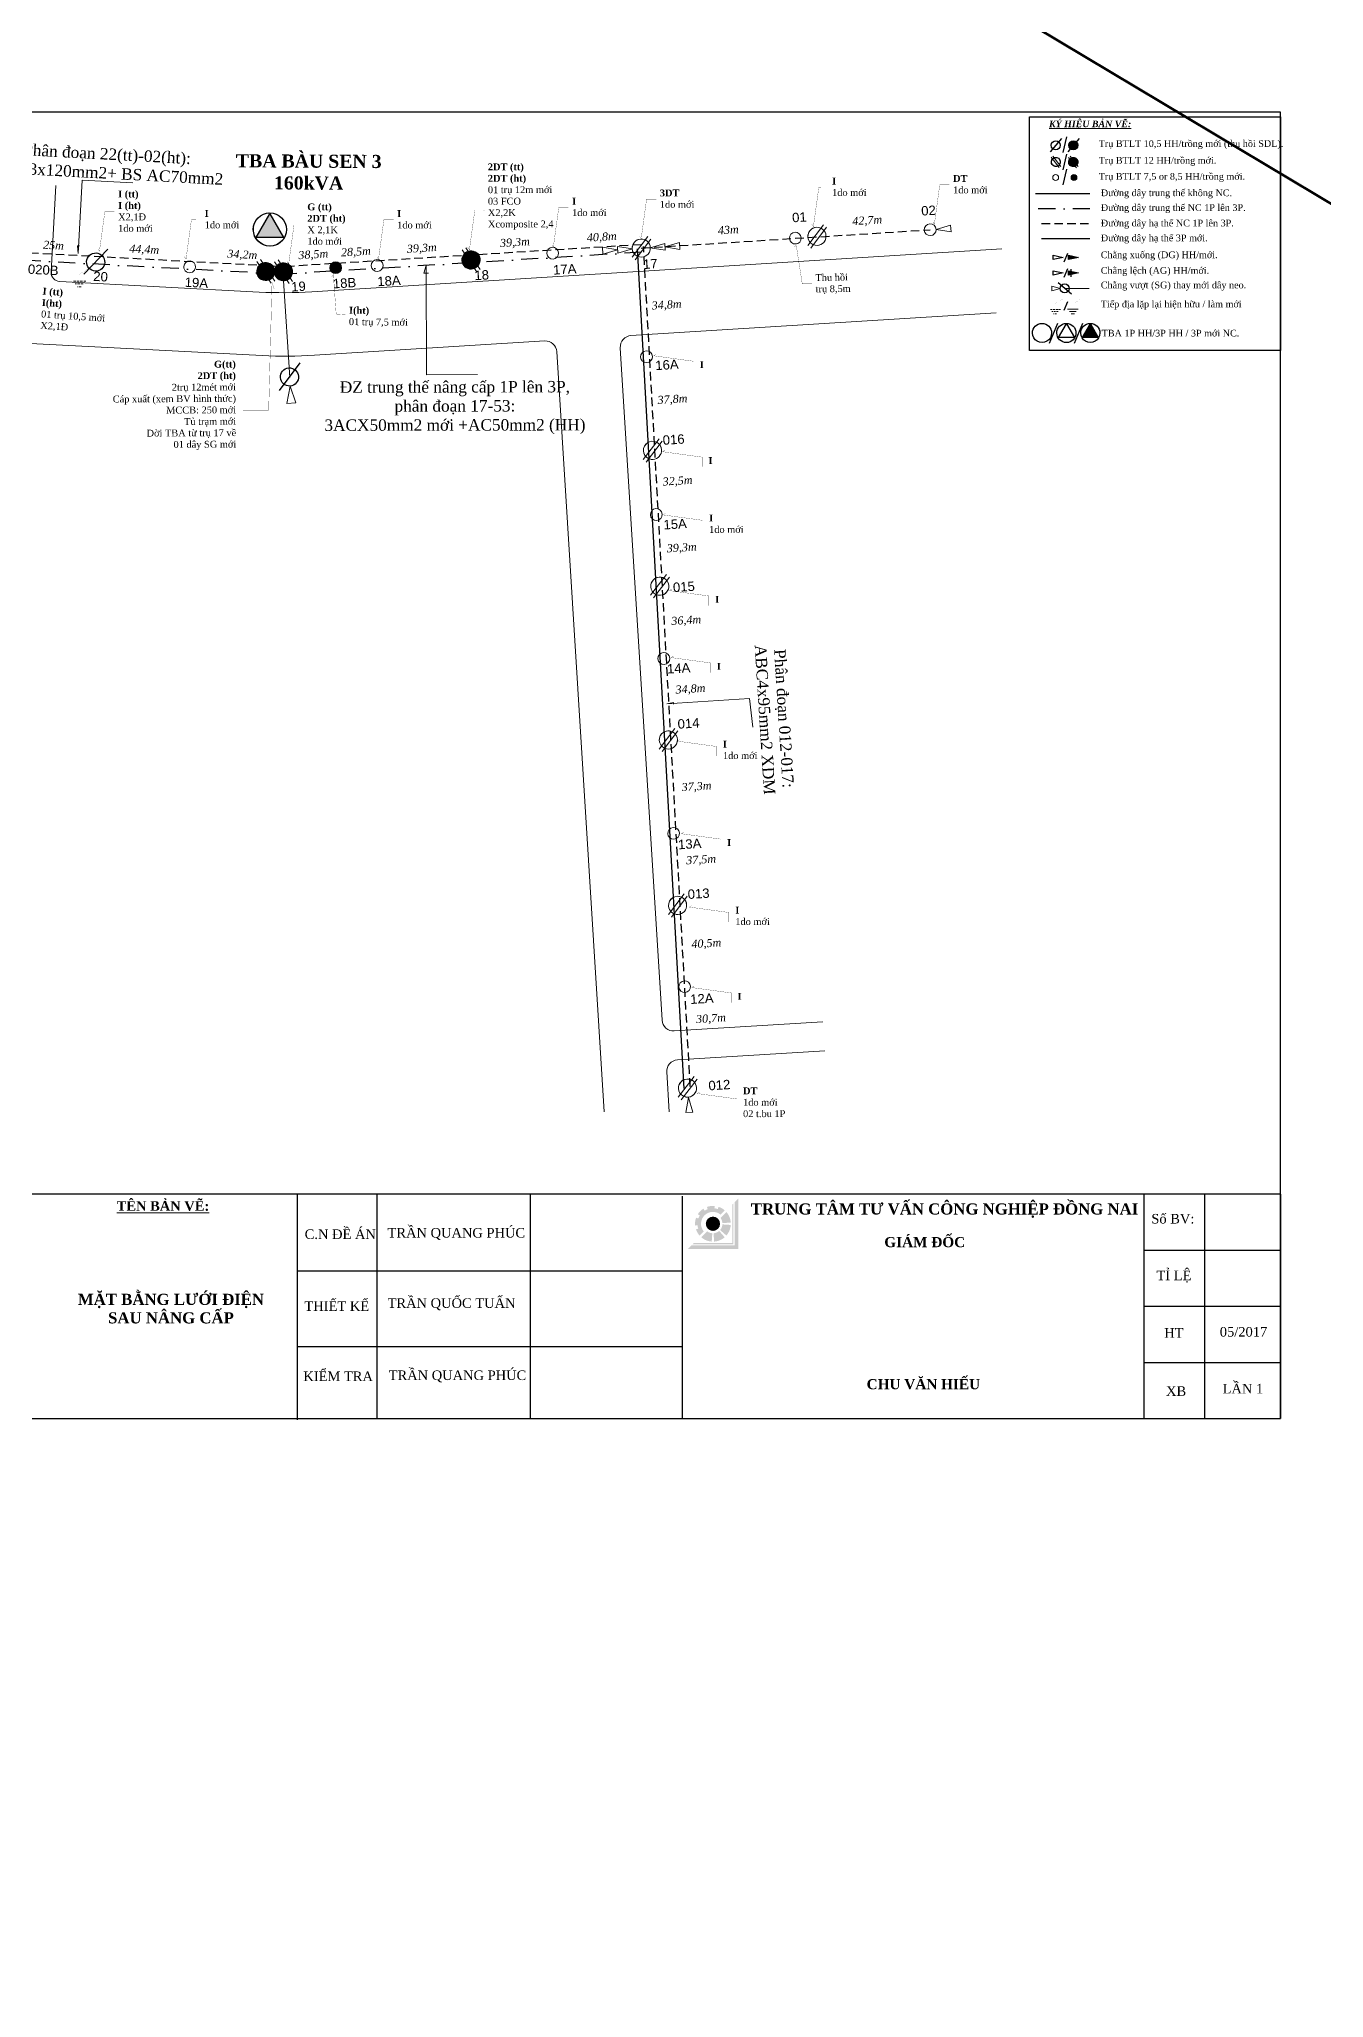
# Model space of a CAD drawing. Header units: metres. Extents: x 429925 to 893472, y 1245258 to 2552490.
# Drawn here: x 438397 to 438959, y 1259848 to 1260705 of the extents above; entities that cross this region are included whole.
import ezdxf

# ---------------------------------------------------------------- set-up
doc = ezdxf.new("R2010")
doc.units = ezdxf.units.M
doc.linetypes.add('DASHDOT', pattern=[1, 0.5, -0.25, 0, -0.25])
doc.linetypes.add('DASHED2', pattern=[0.375, 0.25, -0.125])
doc.layers.add('duong', color=2, linetype='Continuous', lineweight=15)
doc.layers.add('duong bao', color=3, linetype='Continuous', lineweight=13)
doc.layers.add('Khung ten', color=7, linetype='Continuous')
doc.layers.add('KHUNGBANVE', color=6, linetype='Continuous')
doc.styles.add('DAURAO', font='arial.ttf')
doc.styles.get("Standard").update_dxf_attribs({"font": 'arial.ttf'})
doc.styles.add('Unicode', font='times.ttf')
doc.linetypes.add('RAOKEM10', pattern='A,2.5,["x",DAURAO,S=0.75,R=0,X=0,Y=-0.252],2.5', length=5)

# ---------------------------------------------------------------- blocks, each defined once
blk = doc.blocks.new('A$C46BF4DDC')
at = {"color": 9, "linetype": 'Continuous'}
blk.add_line((9.91, 11.46), (0, 0), dxfattribs=at)
blk.add_lwpolyline([(0.89, 5.61, -1), (8.82, 5.61, -1)], format="xyb", close=True, dxfattribs=at)
blk = doc.blocks.new('A$C6542344A')
at = {"color": 9, "linetype": 'Continuous'}
for p, q in [((7.45, 9.82), (0, 1.2)), ((8.7, 8.62), (1.25, 0))]:
    blk.add_line(p, q, dxfattribs=at)
for points in [[(0.3, 4.92, -1), (8.24, 4.92, -1)], [(4.27, 0.95, -1), (4.27, 8.89, -1)]]:
    blk.add_lwpolyline(points, format="xyb", close=True, dxfattribs=at)
blk = doc.blocks.new('A$C7B825D87')
at = {"layer": 'duong bao', "color": 1, "linetype": 'DASHED2', "lineweight": 20, "ltscale": 4}
for p, q in [((1.21, 2.48), (7.13, 2.48)), ((2.41, 1.31), (5.91, 1.31)), ((3.34, 0), (4.99, 0))]:
    blk.add_line(p, q, dxfattribs=at)
at = {"layer": 'duong bao', "color": 1, "linetype": 'DASHED2', "lineweight": 20, "ltscale": 4, "const_width": 0.0325}
blk.add_lwpolyline([(0.01, 8.11), (4.17, 5.43), (4.17, 2.48)], dxfattribs=at)
blk = doc.blocks.new('A$C16F73B65')
at = {"layer": 'duong bao', "lineweight": 50, "ltscale": 2}
blk.add_hatch(color=2, dxfattribs=at).paths.add_polyline_path([(0, 2.58, 1), (5.16, 2.58, 1)])
at = {"color": 4, "linetype": 'Continuous', "lineweight": 18}
blk.add_lwpolyline([(0, 2.58, -1), (5.16, 2.58, -1)], format="xyb", close=True, dxfattribs=at)
blk = doc.blocks.new('A$C45A47B40')
at = {"layer": 'duong bao', "color": 1, "lineweight": 20, "ltscale": 4}
for p, q in [((1.2, 2.5), (7.1, 2.5)), ((2.4, 1.3), (5.9, 1.3)), ((3.3, 0), (5, 0))]:
    blk.add_line(p, q, dxfattribs=at)
at = {"layer": 'duong bao', "color": 1, "lineweight": 20, "ltscale": 4, "const_width": 0.0325}
blk.add_lwpolyline([(0, 8.1), (4.2, 5.4), (4.2, 2.5)], dxfattribs=at)

msp = doc.modelspace()

# ---------------------------------------------------------------- hatches: boundary and pattern name
at = {"layer": 'duong bao', "lineweight": 50, "ltscale": 2}
h = msp.add_hatch(color=256, dxfattribs=at)
edge = h.paths.add_edge_path()
edge.add_ellipse((438849.41, 1260658.3), major_axis=(1.4, 1.4), ratio=1, start_angle=364.08942, end_angle=494.94231)
edge.add_ellipse((438849.41, 1260658.3), major_axis=(1.4, 1.4), ratio=1, start_angle=134.94231, end_angle=184.08942)
edge.add_line((438848.11, 1260656.8), (438850.71, 1260659.8))
edge = h.paths.add_edge_path()
edge.add_ellipse((438849.41, 1260658.3), major_axis=(1.4, 1.4), ratio=1, start_angle=184.08942, end_angle=314.94231)
edge.add_ellipse((438849.41, 1260658.3), major_axis=(1.4, 1.4), ratio=1, start_angle=314.94231, end_angle=364.08942)
edge.add_line((438850.71, 1260659.8), (438848.11, 1260656.8))
h = msp.add_hatch(color=256, dxfattribs=at)
h.paths.add_polyline_path([(438841.42, 1260649.09, -1), (438842.19, 1260652.98, -1)], flags=17)
h.paths.add_polyline_path([(438842.19, 1260652.98, 1), (438841.42, 1260649.09, 1)], flags=17)
h = msp.add_hatch(color=256, dxfattribs=at)
edge = h.paths.add_edge_path()
edge.add_ellipse((438849.41, 1260650.98), major_axis=(1.4, 1.4), ratio=1, start_angle=364.08942, end_angle=494.94231)
edge.add_ellipse((438849.41, 1260650.98), major_axis=(1.4, 1.4), ratio=1, start_angle=134.94231, end_angle=184.08942)
edge.add_line((438848.11, 1260649.48), (438850.71, 1260652.48))
edge = h.paths.add_edge_path()
edge.add_ellipse((438849.41, 1260650.98), major_axis=(1.4, 1.4), ratio=1, start_angle=184.08942, end_angle=314.94231)
edge.add_ellipse((438849.41, 1260650.98), major_axis=(1.4, 1.4), ratio=1, start_angle=314.94231, end_angle=364.08942)
edge.add_line((438850.71, 1260652.48), (438848.11, 1260649.48))
h = msp.add_hatch(color=256, dxfattribs=at)
h.paths.add_polyline_path([(438849.02, 1260649.03, -1), (438849.79, 1260652.92, -1)], flags=17)
h.paths.add_polyline_path([(438849.79, 1260652.92, 1), (438849.02, 1260649.03, 1)], flags=17)
for points in [[(438849.79, 1260652.92, -1), (438849.02, 1260649.03, -1)], [(438498, 1260628.29), (438492.02, 1260617.93), (438503.98, 1260617.93)], [(438587.05, 1260612.03, -0.405111), (438589.83, 1260607.25, -0.007795), (438589.8, 1260607.13, -0.769843), (438582.13, 1260607.25, -0.575243)], [(438851.65, 1260609.29), (438847.26, 1260610.23), (438847.26, 1260608.34)], [(438497.23, 1260606.89, -0.405111), (438500.01, 1260602.11, -0.007795), (438499.98, 1260602, -0.769843), (438492.3, 1260602.11, -0.575243)], [(438504.98, 1260606.8, -0.405111), (438507.75, 1260602.02, -0.007795), (438507.72, 1260601.9, -0.769843), (438500.05, 1260602.02, -0.575243)], [(438856.89, 1260580.15), (438853.43, 1260574.16), (438860.35, 1260574.16)]]:
    msp.add_hatch(color=256, dxfattribs=at).paths.add_polyline_path(points)
h = msp.add_hatch(color=256, dxfattribs=at)
h.paths.add_polyline_path([(438851.65, 1260602.45), (438848.51, 1260603.13), (438848.51, 1260601.77)])
h.paths.add_polyline_path([(438848.51, 1260601.77), (438848.51, 1260603.13), (438847.26, 1260603.4), (438847.26, 1260601.5)])
at = {"layer": 'Khung ten'}
h = msp.add_hatch(color=160, dxfattribs=at)
h.paths.add_polyline_path([(438702.83, 1260197.56), (438701.27, 1260196), (438701.27, 1260177.02), (438682.28, 1260177.02), (438680.72, 1260175.45), (438702.83, 1260175.45)])
h.paths.add_polyline_path([(438700.75, 1260195.48), (438700.22, 1260194.96), (438700.22, 1260178.06), (438683.32, 1260178.06), (438682.8, 1260177.54), (438700.75, 1260177.54)], flags=17)
for color, points in [(160, [(438696.92, 1260192.39, 0.10032), (438694.22, 1260193.93), (438693.9, 1260192.94, 0.055263), (438692.44, 1260193.25), (438692.54, 1260194.29, 0.110865), (438689.14, 1260193.87), (438689.49, 1260192.89, 0.055263), (438688.15, 1260192.23), (438687.59, 1260193.11, 0.110865), (438685.17, 1260190.69), (438686.05, 1260190.13, 0.055263), (438685.39, 1260188.79), (438684.41, 1260189.14, 0.110865), (438683.99, 1260185.74), (438685.03, 1260185.85, 0.055263), (438685.34, 1260184.38), (438684.35, 1260184.06, 0.10032), (438685.89, 1260181.36), (438687.74, 1260183.21, -0.904534), (438695.07, 1260190.54)]), (1, [(438694.9, 1260186.51, 1), (438688.65, 1260186.51, 1)])]:
    msp.add_hatch(color=color, dxfattribs=at).paths.add_polyline_path(points)
h = msp.add_hatch(color=104, dxfattribs=at)
h.paths.add_polyline_path([(438697.66, 1260191.66), (438695.07, 1260189.06, -0.149436), (438695.93, 1260186.79), (438699.57, 1260187.03, 0.16445)])
h.paths.add_polyline_path([(438699.57, 1260185.99), (438695.93, 1260186.23, -0.16445), (438694.91, 1260183.76), (438697.66, 1260181.36, 0.16445)])
h.paths.add_polyline_path([(438696.92, 1260180.62), (438694.52, 1260183.37, -0.16445), (438692.05, 1260182.35), (438692.3, 1260178.71, 0.16445)])
h.paths.add_polyline_path([(438691.25, 1260178.71), (438691.5, 1260182.35, -0.149436), (438689.22, 1260183.21), (438686.63, 1260180.62, 0.16445)])

# ---------------------------------------------------------------- linework, layer by layer
at = {"color": 7, "linetype": 'Continuous'}
for p, q in [((438846.51, 1260662.01), (438844.88, 1260655.13)), ((438846.51, 1260654.46), (438844.88, 1260647.58)), ((438846.51, 1260647.89), (438844.88, 1260641.01)), ((438845.37, 1260607.39), (438846.96, 1260611.18)), ((438845.37, 1260600.55), (438846.96, 1260604.34)), ((438848.51, 1260600.74), (438848.51, 1260604.16)), ((438848.51, 1260600.74), (438848.51, 1260604.16)), ((438845.37, 1260586.19), (438846.96, 1260589.99)), ((438838.97, 1260571.79), (438842.61, 1260580.49)), ((438849.97, 1260571.79), (438853.61, 1260580.49))]:
    msp.add_line(p, q, dxfattribs=at)
at = {"color": 4, "linetype": 'Continuous', "lineweight": 18}
for p, q in [((438415.79, 1260643.1), (438438.07, 1260641.91)), ((438402.24, 1260602.92), (438404.25, 1260640.66)), ((438516.29, 1260594.21), (438818.12, 1260612.98)), ((438406.03, 1260598.72), (438493.34, 1260594.11)), ((438655.93, 1260575.06), (438815.66, 1260584.99)), ((438284.58, 1260577.3), (438494.64, 1260566.34)), ((438517.47, 1260566.45), (438618.19, 1260572.71)), ((438644.16, 1260235.46), (438623.49, 1260568.03)), ((438651.25, 1260569.76), (438669.54, 1260275.53)), ((438566.43, 1260557.93), (438588.74, 1260557.98)), ((438707.79, 1260416.24), (438709.18, 1260403.81)), ((438674.84, 1260270.85), (438739.88, 1260274.89)), ((438676.26, 1260258.21), (438740.67, 1260262.21)), ((438672.67, 1260235.46), (438671.58, 1260252.91))]:
    msp.add_line(p, q, dxfattribs=at)
at = {"color": 1, "lineweight": 30, "ltscale": 15}
for p, q in [((438856.68, 1260637.04), (438832.85, 1260637.04)), ((438679.2, 1260245.63), (438658.74, 1260613.08))]:
    msp.add_line(p, q, dxfattribs=at)
at = {"color": 1, "linetype": 'DASHDOT', "lineweight": 30, "ltscale": 15}
for p, q in [((438856.68, 1260630.58), (438832.85, 1260630.58)), ((438503.32, 1260601.92), (438211.38, 1260617.65)), ((438660.53, 1260611.54), (438507.7, 1260602.14))]:
    msp.add_line(p, q, dxfattribs=at)
at = {"color": 5, "linetype": 'DASHED2', "lineweight": 30, "ltscale": 15}
for p, q in [((438503.49, 1260605.21), (438263.44, 1260618.15)), ((438660.41, 1260613.34), (438786.79, 1260621.37)), ((438835.51, 1260624.07), (438856.71, 1260624.07)), ((438660.33, 1260614.83), (438505.66, 1260605.31)), ((438681.86, 1260246.51), (438661.41, 1260613.97))]:
    msp.add_line(p, q, dxfattribs=at)
at = {"color": 9, "linetype": 'Continuous'}
msp.add_lwpolyline([(438127.23, 1260101.28), (438940.03, 1260101.28), (438940.03, 1260672.78), (438127.23, 1260672.78)], close=True, dxfattribs=at)
at = {"color": 7, "linetype": 'Continuous'}
for points in [[(438830.32, 1260670.71), (438940.03, 1260670.71), (438940.03, 1260568.56), (438830.32, 1260568.56)], [(438492.02, 1260617.93), (438498, 1260628.29), (438503.98, 1260617.93)], [(438492.02, 1260617.93), (438498, 1260628.29), (438503.98, 1260617.93)], [(438492.02, 1260617.93), (438498, 1260628.29), (438503.98, 1260617.93)], [(438840.61, 1260610.23), (438845, 1260609.29), (438840.61, 1260608.34)], [(438847.26, 1260610.23), (438851.65, 1260609.29), (438847.26, 1260608.34)], [(438847.26, 1260610.23), (438851.65, 1260609.29), (438847.26, 1260608.34)], [(438840.61, 1260603.4), (438845, 1260602.45), (438840.61, 1260601.5)], [(438847.26, 1260603.4), (438851.65, 1260602.45), (438847.26, 1260601.5)], [(438847.26, 1260603.4), (438851.65, 1260602.45), (438847.26, 1260601.5)], [(438842.96, 1260574.16), (438846.42, 1260580.15), (438849.88, 1260574.16)], [(438853.43, 1260574.16), (438856.89, 1260580.15), (438860.35, 1260574.16)], [(438853.43, 1260574.16), (438856.89, 1260580.15), (438860.35, 1260574.16)], [(438853.43, 1260574.16), (438856.89, 1260580.15), (438860.35, 1260574.16)]]:
    msp.add_lwpolyline(points, close=True, dxfattribs=at)
at = {"color": 9, "linetype": 'Continuous'}
for points in [[(438841.42, 1260649.09, -1), (438842.19, 1260652.98, -1)], [(438843.75, 1260650.65, -1), (438839.86, 1260651.42, -1)], [(438849.02, 1260649.03, -1), (438849.79, 1260652.92, -1)], [(438851.35, 1260650.59, -1), (438847.46, 1260651.36, -1)]]:
    msp.add_lwpolyline(points, format="xyb", close=True, dxfattribs=at)
at = {"color": 4, "linetype": 'Continuous', "lineweight": 18}
for points in [[(438414.64, 1260614.29), (438413.76, 1260614.33), (438414.09, 1260611.02), (438415.79, 1260643.1)], [(438789.36, 1260621.53), (438795.77, 1260623.42), (438795.95, 1260620.44), (438789.36, 1260621.53)], [(438650.07, 1260612.59), (438643.48, 1260613.68), (438643.66, 1260610.7), (438650.07, 1260612.59)], [(438656.56, 1260613), (438649.97, 1260614.08), (438650.16, 1260611.1), (438656.56, 1260613)], [(438664.28, 1260613.47), (438670.68, 1260615.37), (438670.87, 1260612.39), (438664.28, 1260613.47)], [(438670.78, 1260613.88), (438677.18, 1260615.77), (438677.36, 1260612.79), (438670.78, 1260613.88)], [(438567.33, 1260602.35), (438565.27, 1260602.36), (438566.36, 1260605.75), (438566.43, 1260557.93)], [(438674.53, 1260413.84), (438674.5, 1260414.61), (438671.55, 1260413.99), (438707.79, 1260416.24)], [(438681.02, 1260241.81), (438682.92, 1260235.4), (438679.93, 1260235.22), (438681.02, 1260241.81)]]:
    msp.add_lwpolyline(points, dxfattribs=at)
for points in [[(438840.4, 1260644.21, -1), (438842.98, 1260644.21, -1)], [(438490.73, 1260620.99, -1), (438505.21, 1260621.94, -1)], [(438725.27, 1260617.54, -1), (438730.41, 1260617.86, -1)], [(438784.21, 1260621.21, -1), (438789.36, 1260621.53, -1)], [(438542.3, 1260605.57, -1), (438547.45, 1260605.89, -1)], [(438581.92, 1260607.84, -1), (438589.84, 1260608.33, -1)], [(438619.08, 1260610.94, -1), (438624.23, 1260611.26, -1)], [(438460.31, 1260605.3, -1), (438465.46, 1260605.02, -1)], [(438660.12, 1260565.65, -1), (438665.27, 1260565.97, -1)], [(438664.41, 1260496.65, -1), (438669.56, 1260496.97, -1)], [(438667.73, 1260433.63, -1), (438672.88, 1260433.95, -1)], [(438671.99, 1260357.15, -1), (438677.14, 1260357.47, -1)], [(438676.83, 1260290.06, -1), (438681.98, 1260290.38, -1)]]:
    msp.add_lwpolyline(points, format="xyb", close=True, dxfattribs=at)
at = {"color": 7, "linetype": 'Continuous'}
for points in [[(438490.72, 1260621.44, -1), (438505.22, 1260621.49, -1)], [(438490.72, 1260621.44, -1), (438505.22, 1260621.49, -1)], [(438831.56, 1260576.19, -1), (438839.95, 1260576.22, -1)], [(438842.21, 1260576.19, -1), (438850.6, 1260576.22, -1)], [(438852.68, 1260576.19, -1), (438861.07, 1260576.22, -1)], [(438852.68, 1260576.19, -1), (438861.07, 1260576.22, -1)], [(438852.68, 1260576.19, -1), (438861.07, 1260576.22, -1)]]:
    msp.add_lwpolyline(points, format="xyb", close=True, dxfattribs=at)
at = {"color": 4, "linetype": 'Continuous', "lineweight": 18}
for points in [[(438843.69, 1260595.68), (438839.97, 1260594.69), (438839.97, 1260596.68)], [(438506.79, 1260553), (438509.31, 1260545.7), (438505.34, 1260545.42)]]:
    msp.add_lwpolyline(points, close=True, dxfattribs=at)
for centre, radius, start, end in [((438406.24, 1260602.71), 4, 176.9505, 266.97842), ((438503.88, 1260793.83), 200, 266.97842, 273.55677), ((438656.24, 1260570.07), 5, 93.55677, 183.55677), ((438505.06, 1260766.07), 200, 267.01306, 273.55677), ((438618.5, 1260567.72), 5, 3.55677, 93.55677), ((438674.53, 1260275.84), 5, 183.55677, 273.55677), ((438676.57, 1260253.22), 5, 93.55677, 183.55677)]:
    msp.add_arc(centre, radius, start, end, dxfattribs=at)
at = {"layer": 'duong bao', "lineweight": 50, "ltscale": 2}
msp.add_line((433711.33, 1263768.71), (448885.03, 1254706.74), dxfattribs=at)
at = {"layer": 'duong bao', "color": 6, "linetype": 'RAOKEM10', "lineweight": 30, "ltscale": 2}
msp.add_line((438835.51, 1260617.57), (438856.71, 1260617.57), dxfattribs=at)
at = {"layer": 'duong bao', "lineweight": 18, "ltscale": 2}
for p, q in [((438503.99, 1260599.04), (438506.62, 1260556.76)), ((438856.33, 1260595.63), (438845.74, 1260595.63))]:
    msp.add_line(p, q, dxfattribs=at)
at = {"layer": 'duong bao', "color": 4, "lineweight": 15, "ltscale": 2, "const_width": 0.1}
for points in [[(438659.71, 1260618.5), (438660.39, 1260617.48), (438662.75, 1260634.71), (438666.96, 1260634.73)], [(438735.05, 1260623.68), (438735.73, 1260622.66), (438738.09, 1260639.89), (438742.3, 1260639.91)], [(438787.97, 1260624.82), (438788.65, 1260623.8), (438791.01, 1260641.03), (438795.23, 1260641.05)], [(438422.72, 1260613.01), (438423.4, 1260611.99), (438425.76, 1260629.22), (438429.98, 1260629.24)], [(438460.6, 1260609.53), (438461.28, 1260608.51), (438463.64, 1260625.74), (438467.85, 1260625.76)], [(438544.79, 1260609.47), (438545.47, 1260608.45), (438547.83, 1260625.68), (438552.05, 1260625.7)], [(438584.57, 1260613.65), (438585.25, 1260612.63), (438587.61, 1260629.86), (438591.83, 1260629.88)], [(438621.3, 1260614.89), (438621.98, 1260613.87), (438624.34, 1260631.1), (438628.55, 1260631.12)], [(438505.49, 1260607.37), (438506.17, 1260606.35), (438508.53, 1260623.58), (438512.75, 1260623.6)], [(438727.52, 1260613.84), (438728.18, 1260614.87), (438730.85, 1260597.69), (438735.07, 1260597.75)], [(438525, 1260600.74), (438525.74, 1260601.71), (438526.97, 1260584.36), (438531.18, 1260584.07)], [(438499.83, 1260595.45), (438498.9, 1260598.2), (438497.44, 1260542.11), (438486.15, 1260542.13)], [(438666.98, 1260566.89), (438665.96, 1260566.21), (438683.19, 1260563.85), (438683.21, 1260559.63)], [(438670.81, 1260524.93), (438669.79, 1260524.25), (438687.02, 1260521.89), (438687.04, 1260517.68)], [(438671.07, 1260497.28), (438670.05, 1260496.6), (438687.28, 1260494.24), (438687.29, 1260490.02)], [(438673.73, 1260464.19), (438672.71, 1260463.51), (438689.94, 1260461.15), (438689.96, 1260456.93)], [(438674.49, 1260434.89), (438673.47, 1260434.21), (438690.7, 1260431.85), (438690.72, 1260427.63)], [(438677.14, 1260398.34), (438676.12, 1260397.66), (438693.35, 1260395.3), (438693.36, 1260391.09)], [(438678.95, 1260357.82), (438677.93, 1260357.14), (438695.16, 1260354.78), (438695.17, 1260350.56)], [(438682.54, 1260325.72), (438681.52, 1260325.04), (438698.75, 1260322.68), (438698.77, 1260318.47)], [(438683.53, 1260290.53), (438682.51, 1260289.85), (438699.74, 1260287.49), (438699.76, 1260283.28)], [(438685.93, 1260244.16), (438684.91, 1260243.48), (438702.14, 1260241.12), (438702.16, 1260236.91)]]:
    msp.add_lwpolyline(points, dxfattribs=at)
at = {"layer": 'KHUNGBANVE', "color": 2}
for p, q in [((438940.03, 1260199.44), (438127.23, 1260199.44)), ((438510.02, 1260100.76), (438510.02, 1260199.44)), ((438544.92, 1260100.98), (438544.92, 1260199.44)), ((438612, 1260101.28), (438612, 1260199.14)), ((438678.46, 1260101.28), (438678.46, 1260198.62)), ((438880.39, 1260101.06), (438880.39, 1260199.44)), ((438906.9, 1260101.06), (438906.9, 1260199.44)), ((438940.03, 1260199.44), (438940.03, 1260101.28)), ((438940.03, 1260174.84), (438880.39, 1260174.84)), ((438678.46, 1260165.8), (438510.02, 1260165.8)), ((438940.03, 1260150.25), (438880.39, 1260150.25)), ((438678.46, 1260132.73), (438510.02, 1260132.73)), ((438940.03, 1260125.65), (438880.39, 1260125.65)), ((438127.23, 1260101.28), (438940.03, 1260101.28))]:
    msp.add_line(p, q, dxfattribs=at)

# ---------------------------------------------------------------- block references
at = {"color": 4, "linetype": 'Continuous', "lineweight": 18, "yscale": 0.5, "zscale": 0.5}
for p, xscale, rotation in [((438839.33, 1260655.5), 0.5000000000041764, 359.9423113320694), ((438846.98, 1260655.5), 0.5000000000041764, 359.9423113320694), ((438842.87, 1260598.11), 0.5000000000211087, 269.9863334116617)]:
    msp.add_blockref('A$C46BF4DDC', p, dxfattribs=dict(at, xscale=xscale, rotation=rotation))
at = {"color": 4, "linetype": 'Continuous', "lineweight": 18}
for p, rotation in [((438416.61, 1260601.89), 356.950501117092), ((438502.07, 1260551.01), 4.114113172732047)]:
    msp.add_blockref('A$C46BF4DDC', p, dxfattribs=dict(at, rotation=rotation))
at = {"layer": 'duong bao', "lineweight": 50, "ltscale": 2, "xscale": 0.4999999999677949, "yscale": 0.5, "zscale": 0.5, "rotation": 78.73382310779768}
for p in [(438843.8, 1260648.46), (438851.4, 1260648.4)]:
    msp.add_blockref('A$C6542344A', p, dxfattribs=at)
at = {"layer": 'duong bao', "lineweight": 50, "ltscale": 2}
for name, p, xscale, yscale, zscale in [('A$C16F73B65', (438848.43, 1260642.92), 0.5, 0.5, 0.5), ('A$C7B825D87', (438844.78, 1260584.54), -0.8000000000029104, 0.7999999999883585, 0.8), ('A$C45A47B40', (438852.55, 1260584.55), -0.8000000000029104, 0.7999999999883585, 0.8)]:
    msp.add_blockref(name, p, dxfattribs=dict(at, xscale=xscale, yscale=yscale, zscale=zscale))
for p, rotation in [((438656.46, 1260608.16), 3.556768670578157), ((438733.31, 1260613.29), 3.556768670578157), ((438499.74, 1260597.62), 74.28804284750848), ((438507.48, 1260597.53), 74.28804284750848), ((438589.56, 1260602.76), 74.28804284750882), ((438661.38, 1260519.68), 3.556768670578157), ((438664.59, 1260460.24), 3.556768670578157), ((438668.33, 1260392.98), 3.556768670578157), ((438672.36, 1260320.63), 3.556768670578157), ((438676.69, 1260240.68), 3.556768670578157)]:
    msp.add_blockref('A$C6542344A', p, dxfattribs=dict(at, rotation=rotation))
at = {"layer": 'duong bao', "lineweight": 50, "ltscale": 2, "xscale": -1}
msp.add_blockref('A$C7B825D87', (438418.72, 1260596.43), dxfattribs=at)
at = {"layer": 'duong bao', "lineweight": 50, "ltscale": 2}
msp.add_blockref('A$C16F73B65', (438524.15, 1260602.16), dxfattribs=at)

# ---------------------------------------------------------------- texts
at = {"color": 4, "linetype": 'Continuous', "lineweight": 18, "insert": (438856.78, 1260667.24), "char_height": 2.867, "width": 49.2057, "attachment_point": 5}
msp.add_mtext('\\C7;\\fTimes New Roman|b1|i1|;\\H2.8669647164643;\\LKÝ HIỆU BẢN VẼ\\l\\L:\\l', dxfattribs=at)
at = {"char_height": 2.9352, "attachment_point": 4}
for s, insert, width in [('{\\fTimes New Roman|b0|i0|c0|p18;\\C7;Trụ BTLT 10,5 HH/trồng mới (thu hồi SDL).}', (438860.52, 1260658.58), 78.7288), ('{\\fTimes New Roman|b0|i0|c0|p18;\\C7;Trụ BTLT 12 HH/trồng mới.}', (438860.52, 1260651.25), 78.7288), ('{\\fTimes New Roman|b0|i0|c0|p18;\\C7;Trụ BTLT 7,5 or 8,5 HH/trồng mới.}', (438860.52, 1260644.22), 78.7288), ('{\\fTimes New Roman|b0|i0|c0|p18;\\H1x;\\C7;Đường dây trung thế không NC.}', (438861.45, 1260637.04), 60.7348), ('{\\fTimes New Roman|b0|i0|c0|p18;\\C7;Đường dây trung thế NC 1P lên 3P.}', (438861.45, 1260630.58), 65.0554), ('{\\fTimes New Roman|b0|i0|c0|p18;\\C7;Đường dây hạ thế NC 1P lên 3P.}', (438861.45, 1260623.82), 69.8685), ('{\\fTimes New Roman|b0|i0|c0|p18;\\C7;Đường dây hạ thế 3P mới.}', (438861.45, 1260617.31), 69.8685), ('{\\fTimes New Roman|b0|i0|c0|p18;\\C7;Chằng xuống (DG) HH/mới.}', (438861.45, 1260609.91), 67.094), ('{\\fTimes New Roman|b0|i0|c0|p18;\\C7;Chằng lệch (AG) HH/mới.}', (438861.45, 1260603.08), 67.094), ('{\\fTimes New Roman|b0|i0|c0|p18;\\C7;Chằng vượt (SG) thay mới dây neo.}', (438861.45, 1260596.71), 67.094), ('{\\fTimes New Roman|b0|i0|c0|p18;\\C7;Tiếp địa lặp lại hiện hữu / làm mới}', (438861.43, 1260588.4), 67.094), ('{\\fTimes New Roman|b0|i0|c0|p18;\\C7;TBA 1P HH/3P HH / 3P mới NC.}', (438861.82, 1260576.11), 74)]:
    msp.add_mtext(s, dxfattribs=dict(at, insert=insert, width=width))
at = {"color": 4, "linetype": 'Continuous', "lineweight": 18}
for s, insert, char_height, width, attachment_point, rotation in [('{\\fTimes New Roman|b0|i0|c0|p18;\\C7;Phân đoạn 22(tt)-02(ht):\\PABC 3x120mm2+ BS AC70mm2}', (438426.52, 1260650.33), 5, 150.7075, 5, 356.9505), ('{\\fTimes New Roman|b1|i0|c0|p18;\\C7;TBA BÀU SEN 3 160kVA}', (438514.92, 1260646.54), 5.7341, 87, 5, 359.72129), ('{\\fTimes New Roman|b1|i0|c0|p18;\\C7;2DT (tt)\\P2DT (ht)\\P\\fTimes New Roman|b0|i0|c0|p18;01 trụ 12m mới\\P03 FCO\\PX2,2K\\PXcomposite 2,4}', (438593.32, 1260635.87), 3, 30.8857, 4, 0.09969), ('{\\fTimes New Roman|b1|i0|c0|p18;\\C7;I\\P\\fTimes New Roman|b0|i0|c0|p18;1do mới}', (438743.89, 1260640.13), 3, 24.4669, 4, 0.09969), ('{\\fTimes New Roman|b1|i0|c0|p18;\\C7;DT\\P\\fTimes New Roman|b0|i0|c0|p18;1do mới}', (438796.82, 1260641.27), 3, 24.4669, 4, 0.09969), ('{\\fTimes New Roman|b1|i0|c0|p18;\\C7;I (tt)\\PI (ht)\\P\\fTimes New Roman|b0|i0|c0|p18;X2,1Đ\\P1do mới}', (438431.57, 1260629.46), 3, 24.4669, 4, 0.09969), ('{\\fTimes New Roman|b1|i0|c0|p18;\\C7;I\\P\\fTimes New Roman|b0|i0|c0|p18;1do mới}', (438630.14, 1260631.33), 3, 24.4669, 4, 0.09969), ('{\\fTimes New Roman|b1|i0|c0|p18;\\C7;3DT\\P\\fTimes New Roman|b0|i0|c0|p18;1do mới}', (438668.55, 1260634.94), 3, 24.4669, 4, 0.09969), ('{\\fTimes New Roman|b1|i0|c0|p18;\\C7;I\\P\\fTimes New Roman|b0|i0|c0|p18;1do mới}', (438469.44, 1260625.97), 3, 24.4669, 4, 0.09969), ('{\\fTimes New Roman|b1|i0|c0|p18;\\C7;G (tt)\\P2DT (ht)\\fTimes New Roman|b0|i0|c0|p18;\\PX 2,1K\\P1do mới}', (438514.34, 1260623.82), 3, 24.4669, 4, 0.09969), ('{\\fTimes New Roman|b1|i0|c0|p18;\\C7;I\\P\\fTimes New Roman|b0|i0|c0|p18;1do mới}', (438553.64, 1260625.91), 3, 24.4669, 4, 0.09969), ('{\\fArial Unicode MS|b0|i0|c0|p34;\\C7;01}', (438729.6, 1260626.8), 4.1093, 22.4014, 5, 3.55677), ('{\\fTimes New Roman|b0|i1|c0|p18;\\C7;42,7m}', (438759.28, 1260625.1), 3.5, 22.4014, 5, 3.55677), ('{\\fArial Unicode MS|b0|i0|c0|p34;\\C7;02}', (438786.09, 1260629.75), 4.1093, 22.4014, 5, 3.55677), ('{\\fTimes New Roman|b0|i1|c0|p18;\\C7;25m}', (438403.3, 1260614.57), 3.5, 22.4014, 5, 356.9505), ('{\\fTimes New Roman|b0|i1|c0|p18;\\C7;39,3m}', (438605.17, 1260615.52), 3.5, 22.4014, 5, 3.55677), ('{\\fTimes New Roman|b0|i1|c0|p18;\\C7;40,8m}', (438643.15, 1260617.88), 3.5, 22.4014, 5, 3.55677), ('{\\fTimes New Roman|b0|i1|c0|p18;\\C7;43m}', (438698.48, 1260621.32), 3.5, 22.4014, 5, 3.55677), ('{\\fTimes New Roman|b0|i1|c0|p18;\\C7;44,4m}', (438442.98, 1260612.45), 3.5, 22.4014, 5, 356.9505), ('{\\fTimes New Roman|b0|i1|c0|p18;\\C7;34,2m}', (438485.89, 1260610.17), 3.5, 22.4014, 5, 356.9505), ('{\\fTimes New Roman|b0|i1|c0|p18;\\C7;38,5m}', (438516.96, 1260610.22), 3.5, 22.4014, 5, 3.55677), ('{\\fTimes New Roman|b0|i1|c0|p18;\\C7;28,5m}', (438535.59, 1260611.39), 3.5, 22.4014, 5, 3.55677), ('{\\fTimes New Roman|b0|i1|c0|p18;\\C7;39,3m}', (438564.41, 1260612.98), 3.5, 22.4014, 5, 3.55677), ('{\\fArial Unicode MS|b0|i0|c0|p34;\\H1x;\\C7;17}', (438664.37, 1260606.4), 4.1093, 22.4014, 5, 3.55677), ('{\\fArial Unicode MS|b0|i0|c0|p34;\\C7;020B}', (438398.81, 1260603.81), 4.1093, 22.4014, 5, 356.9505), ('{\\fArial Unicode MS|b0|i0|c0|p34;\\H1x;\\C7;20}', (438423.9, 1260600.86), 4.1093, 22.4014, 5, 356.9505), ('{\\fArial Unicode MS|b0|i0|c0|p34;\\C7;19A}', (438465.82, 1260598.19), 4.1093, 22.4014, 5, 356.9505), ('{\\fArial Unicode MS|b0|i0|c0|p34;\\C7;18B}', (438530.61, 1260598.02), 4.1093, 22.4014, 5, 3.55677), ('{\\fArial Unicode MS|b0|i0|c0|p34;\\C7;18A}', (438550.05, 1260598.97), 4.1093, 22.4014, 5, 3.55677), ('{\\fArial Unicode MS|b0|i0|c0|p34;\\H1x;\\C7;18}', (438590.61, 1260601.49), 4.1093, 22.4014, 5, 3.55677), ('{\\fArial Unicode MS|b0|i0|c0|p34;\\C7;17A}', (438626.93, 1260604.07), 4.1093, 22.4014, 5, 3.55677), ('{\\fTimes New Roman|b0|i0|c0|p18;\\C7;Thu hồi trụ 8,5m}', (438736.66, 1260597.56), 3, 17.7917, 4, 0.94971), ('{\\fTimes New Roman|b1|i0|c0|p18;\\C7;I (tt)\\PI(ht)\\P\\fTimes New Roman|b0|i0|c0|p18;01 trụ 10,5 mới\\fTimes New Roman|b1|i0|c0|p18;\\P\\fTimes New Roman|b0|i0|c0|p18;X2,1Đ}', (438398.03, 1260586.7), 3, 28.189, 4, 356.14604), ('{\\fArial Unicode MS|b0|i0|c0|p34;\\C7;19}', (438510.47, 1260596.51), 4.1093, 22.4014, 5, 3.55677), ('{\\fTimes New Roman|b1|i0|c0|p18;\\C7;I(ht)\\P\\fTimes New Roman|b0|i0|c0|p18;01 trụ 7,5 mới}', (438532.55, 1260583.28), 3, 28.189, 4, 359.36953), ('{\\fTimes New Roman|b0|i1|c0|p18;\\C7;34,8m}', (438671.53, 1260588.2), 3.5, 22.4014, 5, 3.55677), ('{\\fTimes New Roman|b1|i0|c0|p18;\\C7;G(tt)\\P2DT (ht)\\P\\fTimes New Roman|b0|i0|c0|p18;2trụ 12mét mới \\fTimes New Roman|b1|i0|c0|p18;\\P\\fTimes New Roman|b0|i0|c0|p18;Cáp xuất (xem BV hình thức)\\PMCCB: 250 mới\\PTủ trạm mới\\PDời TBA từ trụ 17 về\\P01 dây SG mới}', (438483.16, 1260544.61), 3, 74.6374, 6, 0.32715), ('{\\fArial Unicode MS|b0|i0|c238|p34;\\H1x;\\C7;16\\fArial Unicode MS|b0|i0|c0|p34;A}', (438671.65, 1260562.26), 4.1093, 22.4014, 5, 3.55677), ('{\\fTimes New Roman|b1|i0|c0|p18;\\C7;I}', (438686, 1260562.35), 3, 24.4669, 4, 0.09969), ('{\\fTimes New Roman|b0|i0|c0|p18;\\C7;ĐZ trung thế nâng cấp 1P lên 3P,\\Pphân đoạn 17-53:\\P3ACX50mm2 mới +AC50mm2 (HH)}', (438578.91, 1260543.49), 5, 123.483, 5, 0.10657), ('{\\fTimes New Roman|b0|i1|c0|p18;\\C7;37,8m}', (438674.1, 1260546.87), 3.5, 22.4014, 5, 3.55677), ('\\C7;\\fArial Unicode MS|b0|i0|;\\H4.1092942200601;016', (438674.58, 1260529.56), 4.1093, 22.4014, 5, 3.55677), ('{\\fTimes New Roman|b1|i0|c0|p18;\\C7;I}', (438689.83, 1260520.39), 3, 24.4669, 4, 0.09969), ('{\\fTimes New Roman|b0|i1|c0|p18;\\C7;32,5m}', (438676.32, 1260511.17), 3.5, 22.4014, 5, 3.55677), ('{\\fTimes New Roman|b1|i0|c0|p18;\\C7;I\\P\\fTimes New Roman|b0|i0|c0|p18;1do mới}', (438690.09, 1260492.74), 3, 24.4669, 4, 0.09969), ('{\\fArial Unicode MS|b0|i0|c238|p34;\\C7;1\\fArial Unicode MS|b0|i0|c0|p34;5A}', (438675.22, 1260492.56), 4.1093, 22.4014, 5, 3.55677), ('{\\fTimes New Roman|b0|i1|c0|p18;\\C7;39,3m}', (438678.13, 1260481.95), 3.5, 22.4014, 5, 3.55677), ('\\C7;\\fArial Unicode MS|b0|i0|;\\H4.1092942200601;015', (438679.07, 1260465.16), 4.1093, 22.4014, 5, 3.55677), ('{\\fTimes New Roman|b1|i0|c0|p18;\\C7;I}', (438692.75, 1260459.65), 3, 24.4669, 4, 0.09969), ('{\\fTimes New Roman|b0|i1|c0|p18;\\C7;36,4m}', (438680.11, 1260450.19), 3.5, 22.4014, 5, 3.55677), ('{\\fTimes New Roman|b0|i0|c0|p18;\\C7;Phân đoạn 012-017:\\PABC4x95mm2 XDM}', (438718.71, 1260407.27), 5, 150.7075, 5, 273.55677), ('{\\fArial Unicode MS|b0|i0|c238|p34;\\C7;1\\fArial Unicode MS|b0|i0|c0|p34;4A}', (438676.78, 1260429.55), 4.1093, 22.4014, 5, 3.55677), ('{\\fTimes New Roman|b1|i0|c0|p18;\\C7;I}', (438693.51, 1260430.35), 3, 24.4669, 4, 0.09969), ('{\\fTimes New Roman|b0|i1|c0|p18;\\C7;34,8m}', (438681.97, 1260420.17), 3.5, 22.4014, 5, 3.55677), ('\\C7;\\fArial Unicode MS|b0|i0|;\\H4.1092942200601;014', (438681.1, 1260405.37), 4.1093, 22.4014, 5, 3.55677), ('{\\fTimes New Roman|b1|i0|c0|p18;\\C7;I\\P\\fTimes New Roman|b0|i0|c0|p18;1do mới}', (438696.16, 1260393.8), 3, 24.4669, 4, 0.09969), ('{\\fTimes New Roman|b0|i1|c0|p18;\\C7;37,3m}', (438684.63, 1260377.5), 3.5, 22.4014, 5, 3.55677), ('{\\fArial Unicode MS|b0|i0|c238|p34;\\C7;1\\fArial Unicode MS|b0|i0|c0|p34;3A}', (438681.6, 1260352.64), 4.1093, 22.4014, 5, 3.55677), ('{\\fTimes New Roman|b1|i0|c0|p18;\\C7;I}', (438697.97, 1260353.28), 3, 24.4669, 4, 0.09969), ('{\\fTimes New Roman|b0|i1|c0|p18;\\C7;37,5m}', (438686.62, 1260345.48), 3.5, 22.4014, 5, 3.55677), ('\\C7;\\fArial Unicode MS|b0|i0|;\\H4.1092942200601;013', (438685.51, 1260330.89), 4.1093, 22.4014, 5, 3.55677), ('{\\fTimes New Roman|b1|i0|c0|p18;\\C7;I\\P\\fTimes New Roman|b0|i0|c0|p18;1do mới}', (438701.56, 1260321.18), 3, 24.4669, 4, 0.09969), ('{\\fTimes New Roman|b0|i1|c0|p18;\\C7;40,5m}', (438688.9, 1260308.83), 3.5, 22.4014, 5, 3.55677), ('{\\fArial Unicode MS|b0|i0|c238|p34;\\H1x;\\C7;12\\fArial Unicode MS|b0|i0|c0|p34;A}', (438686.92, 1260285), 4.1093, 22.4014, 5, 3.55677), ('{\\fTimes New Roman|b1|i0|c0|p18;\\C7;I}', (438702.55, 1260285.99), 3, 24.4669, 4, 0.09969), ('{\\fTimes New Roman|b0|i1|c0|p18;\\C7;30,7m}', (438690.93, 1260276.02), 3.5, 22.4014, 5, 3.55677), ('\\C7;\\fArial Unicode MS|b0|i0|;\\H4.1092942200601;012', (438694.59, 1260247.17), 4.1093, 22.4014, 5, 3.55677), ('{\\fTimes New Roman|b1|i0|c0|p18;\\C7;DT\\P\\fTimes New Roman|b0|i0|c0|p18;1do mới\\P02 t.bu 1P}', (438704.95, 1260239.62), 3, 24.4669, 4, 0.09969)]:
    msp.add_mtext(s, dxfattribs=dict(at, insert=insert, char_height=char_height, width=width, attachment_point=attachment_point, rotation=rotation))
at = {"layer": 'duong', "attachment_point": 2, "style": 'Unicode'}
for s, insert, char_height, width in [('{\\fTimes New Roman|b1|i0|c0|p18;\\LTÊN BẢN VẼ:}', (438451.19, 1260196.39), 4.1939, 338.0455), ('{\\fTimes New Roman|b1|i0|c0|p18;TRUNG TÂM TƯ VẤN CÔNG NGHIỆP ĐỒNG NAI}', (438793.1, 1260195.41), 4.8561, 338.0455), ('Số BV:', (438892.98, 1260190.81), 4.194, 338.0455), ('C.N ĐỀ ÁN', (438528.76, 1260184.05), 4.194, 338.0455), ('TRẦN QUANG PHÚC', (438579.52, 1260184.65), 4.1939, 338.0455), ('{\\fTimes New Roman|b1|i0|c0|p18;GIÁM ĐỐC}', (438784.43, 1260180.68), 4.4146, 338.0455), ('TỈ LỆ', (438893.45, 1260166.02), 4.194, 338.0455), ('{\\fTimes New Roman|b1|i0|c163|p18;MẶT \\fTimes New Roman|b1|i0|c0|p18;BẰNG\\fTimes New Roman|b1|i0|c163|p18; \\fTimes New Roman|b1|i0|c0|p18;LƯỚI ĐIỆN SAU NÂNG CẤP}', (438454.68, 1260155.87), 4.85606, 83.9957), ('THIẾT KẾ', (438527.23, 1260152.6), 4.194, 338.0455), ('TRẦN QUỐC TUẤN', (438577.43, 1260153.9), 4.1939, 338.0455), ('HT', (438893.42, 1260140.85), 4.194, 338.0455), ('05/2017', (438923.89, 1260141.34), 4.194, 338.0455), ('KIỂM TRA', (438527.81, 1260121.89), 4.194, 338.0455), ('TRẦN QUANG PHÚC', (438580.03, 1260122.34), 4.1939, 338.0455), ('{\\fTimes New Roman|b1|i0|c0|p18;CHU VĂN HIẾU}', (438783.83, 1260118.54), 4.4146, 338.0455), ('XB', (438894.4, 1260115.4), 4.194, 338.0455), ('LẦN 1', (438923.62, 1260116.46), 4.194, 338.0455)]:
    msp.add_mtext(s, dxfattribs=dict(at, insert=insert, char_height=char_height, width=width))

doc.saveas('drawing.dxf')
